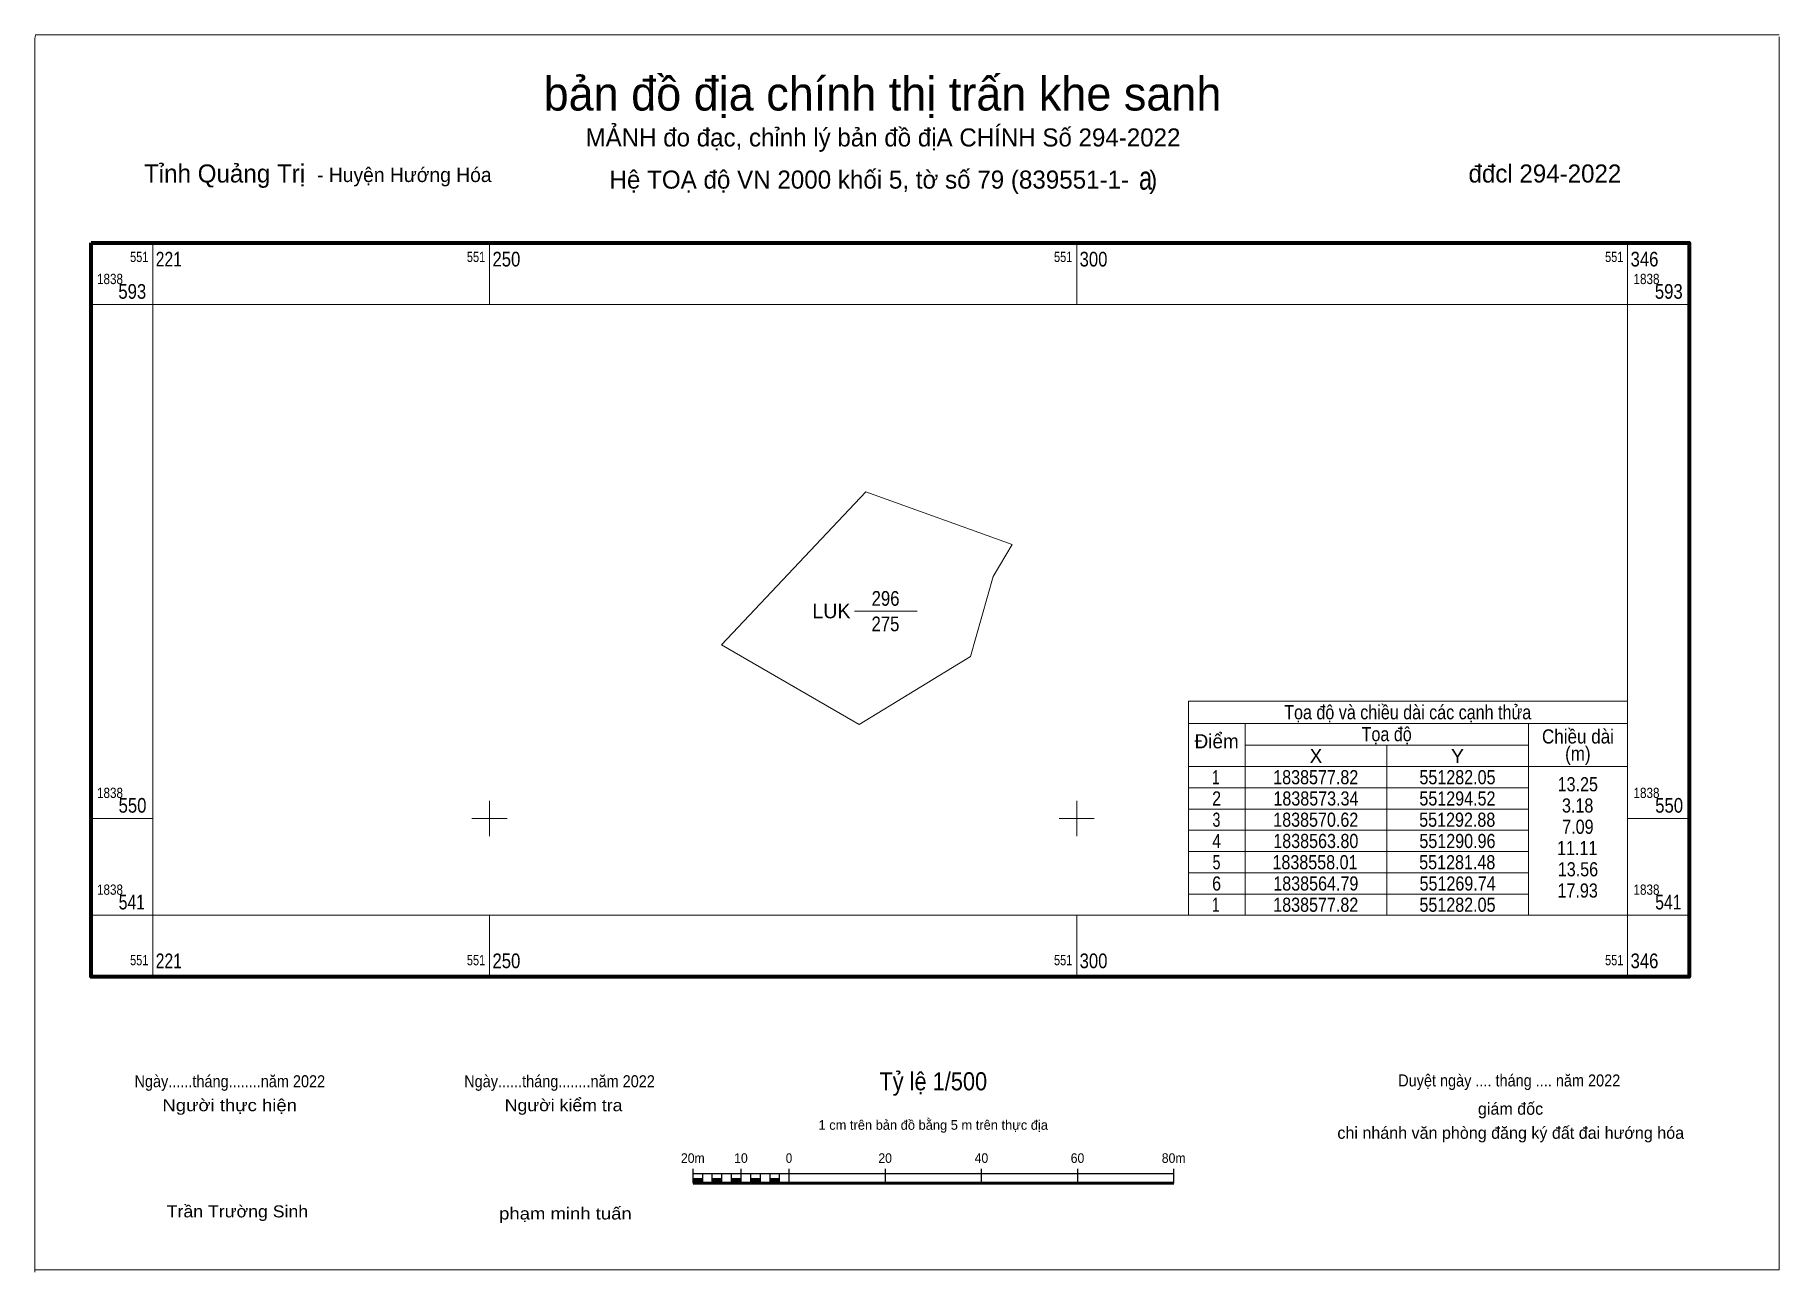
# Model space of a CAD drawing. Header units: metres. Extents: x 551211 to 551360, y 1838511 to 1838617.
import ezdxf
from ezdxf.enums import TextEntityAlignment as Align

# ---------------------------------------------------------------- set-up
doc = ezdxf.new("R2010")
doc.units = ezdxf.units.M
doc.header["$LTSCALE"] = 0.48
for name, color, linetype, lineweight in [('10', 7, 'Continuous', 13), ('11', 7, 'Continuous', 13), ('13', 7, 'Continuous', 13), ('2', 7, 'Continuous', 25), ('62', 7, 'Continuous', 13), ('63', 7, 'Continuous', 13)]:
    doc.layers.add(name, color=color, linetype=linetype, lineweight=lineweight)
doc.layers.add('4', color=7, linetype='Continuous')

msp = doc.modelspace()

# ---------------------------------------------------------------- hatches: boundary and pattern name
at = {"layer": '2'}
for points in [[(551267.33, 1838518.95), (551268.15, 1838518.95), (551268.15, 1838519.36), (551267.33, 1838519.36)], [(551268.97, 1838518.95), (551269.79, 1838518.95), (551269.79, 1838519.36), (551268.97, 1838519.36)], [(551270.61, 1838518.95), (551271.43, 1838518.95), (551271.43, 1838519.36), (551270.61, 1838519.36)], [(551272.25, 1838518.95), (551273.07, 1838518.95), (551273.07, 1838519.36), (551272.25, 1838519.36)], [(551273.89, 1838518.95), (551274.7, 1838518.95), (551274.7, 1838519.36), (551273.89, 1838519.36)]]:
    msp.add_hatch(color=256, dxfattribs=at).paths.add_polyline_path(points)

# ---------------------------------------------------------------- linework, layer by layer
at = {"layer": '10'}
msp.add_lwpolyline([(551294.52, 1838573.34), (551282.05, 1838577.82), (551269.74, 1838564.79), (551281.48, 1838558.01), (551290.96, 1838563.8), (551292.88, 1838570.62)], close=True, dxfattribs=at)
at = {"layer": '11'}
msp.add_line((551211.32, 1838616.73), (551359.82, 1838616.73), dxfattribs=at)
for points in [[(551211.28, 1838511.38), (551211.28, 1838616.39), (551211.32, 1838616.73)], [(551359.82, 1838616.57), (551359.82, 1838511.57), (551211.32, 1838511.57)]]:
    msp.add_lwpolyline(points, dxfattribs=at)
at = {"layer": '13'}
msp.add_line((551281.07, 1838567.66), (551286.41, 1838567.66), dxfattribs=at)
at = {"layer": '2'}
for p, q in [((551267.33, 1838518.95), (551267.33, 1838520.18)), ((551267.33, 1838519.77), (551308.28, 1838519.77)), ((551268.15, 1838518.95), (551268.15, 1838519.77)), ((551268.97, 1838518.95), (551268.97, 1838519.77)), ((551269.79, 1838518.95), (551269.79, 1838519.77)), ((551270.61, 1838518.95), (551270.61, 1838519.77)), ((551271.43, 1838518.95), (551271.43, 1838520.18)), ((551272.25, 1838518.95), (551272.25, 1838519.77)), ((551273.07, 1838518.95), (551273.07, 1838519.77)), ((551273.89, 1838518.95), (551273.89, 1838519.77)), ((551274.7, 1838518.95), (551274.7, 1838519.77)), ((551275.52, 1838518.95), (551275.52, 1838520.18)), ((551283.71, 1838518.95), (551283.71, 1838520.18)), ((551291.9, 1838518.95), (551291.9, 1838520.18)), ((551300.09, 1838518.95), (551300.09, 1838520.18)), ((551308.28, 1838518.95), (551308.28, 1838520.18))]:
    msp.add_line(p, q, dxfattribs=at)
at = {"layer": '2', "lineweight": 53}
msp.add_line((551267.33, 1838518.95), (551308.28, 1838518.95), dxfattribs=at)
at = {"layer": '2', "lineweight": 13}
for points in [[(551267.33, 1838518.95), (551268.15, 1838518.95), (551268.15, 1838519.36), (551267.33, 1838519.36)], [(551268.97, 1838518.95), (551269.79, 1838518.95), (551269.79, 1838519.36), (551268.97, 1838519.36)], [(551270.61, 1838518.95), (551271.43, 1838518.95), (551271.43, 1838519.36), (551270.61, 1838519.36)], [(551272.25, 1838518.95), (551273.07, 1838518.95), (551273.07, 1838519.36), (551272.25, 1838519.36)], [(551273.89, 1838518.95), (551274.7, 1838518.95), (551274.7, 1838519.36), (551273.89, 1838519.36)]]:
    msp.add_lwpolyline(points, close=True, dxfattribs=at)
at = {"layer": '62'}
for p, q in [((551309.52, 1838560), (551346.92, 1838560)), ((551309.52, 1838560), (551309.52, 1838541.76)), ((551346.92, 1838560), (551346.92, 1838541.76)), ((551309.52, 1838558.1), (551346.92, 1838558.1)), ((551314.35, 1838558.1), (551314.35, 1838541.76)), ((551338.48, 1838558.1), (551338.48, 1838541.76)), ((551314.35, 1838556.24), (551338.48, 1838556.24)), ((551326.41, 1838556.24), (551326.41, 1838541.76)), ((551309.52, 1838554.43), (551346.92, 1838554.43)), ((551309.52, 1838552.62), (551338.48, 1838552.62)), ((551309.52, 1838550.81), (551338.48, 1838550.81)), ((551309.52, 1838549), (551338.48, 1838549)), ((551309.52, 1838547.19), (551338.48, 1838547.19)), ((551309.52, 1838545.38), (551338.48, 1838545.38)), ((551309.52, 1838543.57), (551338.48, 1838543.57)), ((551309.52, 1838541.76), (551346.92, 1838541.76))]:
    msp.add_line(p, q, dxfattribs=at)
at = {"layer": '63'}
for p, q in [((551221.32, 1838593.76), (551221.32, 1838599.01)), ((551250, 1838593.76), (551250, 1838599.01)), ((551300, 1838593.76), (551300, 1838599.01)), ((551346.92, 1838593.76), (551346.92, 1838599.01)), ((551221.32, 1838593.76), (551216.07, 1838593.76)), ((551346.92, 1838593.76), (551352.17, 1838593.76)), ((551250, 1838548.5), (551250, 1838551.5)), ((551300, 1838548.5), (551300, 1838551.5)), ((551221.32, 1838550), (551216.07, 1838550)), ((551248.5, 1838550), (551251.5, 1838550)), ((551298.5, 1838550), (551301.5, 1838550)), ((551346.92, 1838550), (551352.17, 1838550)), ((551221.32, 1838541.76), (551216.07, 1838541.76)), ((551221.32, 1838541.76), (551221.32, 1838536.51)), ((551250, 1838541.76), (551250, 1838536.51)), ((551300, 1838541.76), (551300, 1838536.51)), ((551346.92, 1838541.76), (551346.92, 1838536.51)), ((551346.92, 1838541.76), (551352.17, 1838541.76))]:
    msp.add_line(p, q, dxfattribs=at)
at = {"layer": '63', "lineweight": 70}
msp.add_lwpolyline([(551216.07, 1838599.01), (551352.17, 1838599.01), (551352.17, 1838536.51), (551216.07, 1838536.51)], close=True, dxfattribs=at)
at = {"layer": '63'}
msp.add_lwpolyline([(551221.32, 1838593.76), (551346.92, 1838593.76), (551346.92, 1838541.76), (551221.32, 1838541.76)], close=True, dxfattribs=at)

# ---------------------------------------------------------------- texts
at = {"layer": '13', "width": 0.85}
msp.add_text('296', height=1.25, dxfattribs=at).set_placement((551283.725, 1838568.12), align=Align.CENTER)
at = {"layer": '2'}
for s, height, p in [('bản đồ địa chính thị trấn khe sanh', 2.865, (551283.465, 1838610.29)), ('MẢNH đo đạc, chỉnh lý bản đồ địA CHÍNH Số 294-2022', 1.535, (551283.505, 1838607.23)), ('Hệ TOẠ độ VN 2000 khối 5, tờ số 79 (839551-1-   )', 1.539, (551283.54, 1838603.64)), ('giám đốc', 1.024, (551336.95, 1838524.78)), ('1 cm trên bản đồ bằng 5 m trên thực địa', 0.8188, (551287.785, 1838523.5)), ('chi nhánh văn phòng đăng ký đất đai hướng hóa', 1.024, (551336.965, 1838522.73))]:
    msp.add_text(s, height=height, dxfattribs=at).set_placement(p, align=Align.CENTER)
for s, height, p in [('Tỉnh Quảng Trị ', 1.539, (551220.57, 1838604.16)), ('- Huyện Hướng Hóa', 1.228, (551235.31, 1838604.2))]:
    msp.add_text(s, height=height, dxfattribs=at).set_placement(p)
for s, height, p in [(' đđcl 294-2022', 1.535, (551346.38, 1838604.16)), ('LUK', 1.25, (551280.74, 1838567.05))]:
    msp.add_text(s, height=height, dxfattribs=at).set_placement(p, align=Align.RIGHT)
for s, height, width, p in [('Ngày......tháng........năm 2022', 1.024, 0.9, (551227.88, 1838527.12)), ('Ngày......tháng........năm 2022', 1.024, 0.9, (551255.96, 1838527.12)), ('Tỷ lệ 1/500', 1.54, 0.9, (551287.79, 1838526.86)), ('Duyệt ngày .... tháng .... năm 2022', 1.024, 0.9, (551336.835, 1838527.19)), ('Người thực hiện', 1.024, 1.15, (551227.87, 1838525.08)), ('Người kiểm tra', 1.024, 1.1, (551256.305, 1838525.08)), ('20m', 0.8188, 0.95, (551267.31, 1838520.68)), ('10', 0.8188, 0.95, (551271.41, 1838520.68)), ('0', 0.819, 0.9, (551275.5, 1838520.68)), ('20', 0.8188, 0.95, (551283.69, 1838520.68)), ('40', 0.8188, 0.95, (551291.89, 1838520.68)), ('60', 0.8188, 0.95, (551300.07, 1838520.68)), ('80m', 0.8188, 0.95, (551308.26, 1838520.68)), ('Trần Trường Sinh', 1.024, 1.1, (551228.53, 1838516.04)), ('phạm minh tuấn', 1.024, 1.15, (551256.46, 1838515.86))]:
    msp.add_text(s, height=height, dxfattribs=dict(at, width=width)).set_placement(p, align=Align.CENTER)
at = {"layer": '4', "width": 0.85}
msp.add_text('275', height=1.25, dxfattribs=at).set_placement((551283.715, 1838565.95), align=Align.CENTER)
at = {"layer": '62'}
for s, width, p in [('Tọa độ và chiều dài các cạnh thửa', 0.85, (551328.19, 1838558.45)), ('Tọa độ', 0.85, (551326.4, 1838556.59)), ('Chiều dài', 0.9, (551342.69, 1838556.39)), ('Y', 1.05, (551332.43, 1838554.73)), ('(m)', 0.9, (551342.68, 1838554.93)), ('1', 0.7, (551311.85, 1838552.92)), ('1838577.82', 0.85, (551320.36, 1838552.92)), ('551282.05', 0.85, (551332.43, 1838552.92)), ('13.25', 0.85, (551342.675, 1838552.32)), ('2', 0.85, (551311.915, 1838551.11)), ('1838573.34', 0.85, (551320.375, 1838551.11)), ('551294.52', 0.85, (551332.425, 1838551.11)), ('3.18', 0.85, (551342.665, 1838550.51)), ('3', 0.75, (551311.905, 1838549.3)), ('1838570.62', 0.85, (551320.36, 1838549.3)), ('551292.88', 0.85, (551332.41, 1838549.3)), ('7.09', 0.85, (551342.685, 1838548.7)), ('4', 0.85, (551311.925, 1838547.49)), ('1838563.80', 0.85, (551320.365, 1838547.49)), ('551290.96', 0.85, (551332.425, 1838547.49)), ('11.11', 0.85, (551342.625, 1838546.89)), ('5', 0.75, (551311.91, 1838545.68)), ('1838558.01', 0.85, (551320.295, 1838545.68)), ('551281.48', 0.85, (551332.41, 1838545.68)), ('6', 0.85, (551311.915, 1838543.87)), ('1838564.79', 0.85, (551320.365, 1838543.87)), ('551269.74', 0.85, (551332.44, 1838543.87)), ('13.56', 0.85, (551342.69, 1838545.08)), ('17.93', 0.85, (551342.665, 1838543.27)), ('1', 0.7, (551311.85, 1838542.06)), ('1838577.82', 0.85, (551320.36, 1838542.06)), ('551282.05', 0.85, (551332.43, 1838542.06))]:
    msp.add_text(s, height=1.206, dxfattribs=dict(at, width=width)).set_placement(p, align=Align.CENTER)
for s, p in [('Điểm', (551311.92, 1838555.98)), ('X', (551320.38, 1838554.73))]:
    msp.add_text(s, height=1.206, dxfattribs=at).set_placement(p, align=Align.CENTER)
at = {"layer": '63', "width": 0.75}
msp.add_text('a', height=2, dxfattribs=at).set_placement((551305.87, 1838603.55), align=Align.CENTER)
at = {"layer": '63'}
for s, height, width, p in [('551', 0.875, 0.8, (551220.95, 1838597.39)), ('551', 0.875, 0.8, (551249.63, 1838597.39)), ('551', 0.875, 0.8, (551299.63, 1838597.39)), ('551', 0.875, 0.8, (551346.56, 1838597.39)), ('593', 1.25, 0.85, (551220.76, 1838594.26)), ('593', 1.25, 0.85, (551351.61, 1838594.26)), ('550', 1.25, 0.85, (551220.78, 1838550.5)), ('550', 1.25, 0.85, (551351.64, 1838550.5)), ('541', 1.25, 0.8, (551220.65, 1838542.26)), ('541', 1.25, 0.8, (551351.5, 1838542.26)), ('551', 0.875, 0.8, (551220.95, 1838537.51)), ('551', 0.875, 0.8, (551249.63, 1838537.51)), ('551', 0.875, 0.8, (551299.63, 1838537.51)), ('551', 0.875, 0.8, (551346.56, 1838537.51))]:
    msp.add_text(s, height=height, dxfattribs=dict(at, width=width)).set_placement(p, align=Align.RIGHT)
for s, height, width, p in [('221', 1.25, 0.8, (551221.57, 1838597.01)), ('250', 1.25, 0.85, (551250.25, 1838597.01)), ('300', 1.25, 0.85, (551300.25, 1838597.01)), ('346', 1.25, 0.85, (551347.17, 1838597.01)), ('1838', 0.875, 0.85, (551216.57, 1838595.51)), ('1838', 0.875, 0.85, (551347.42, 1838595.51)), ('1838', 0.875, 0.85, (551216.57, 1838551.75)), ('1838', 0.875, 0.85, (551347.42, 1838551.75)), ('1838', 0.875, 0.85, (551216.57, 1838543.51)), ('1838', 0.875, 0.85, (551347.42, 1838543.51)), ('221', 1.25, 0.8, (551221.57, 1838537.26)), ('250', 1.25, 0.85, (551250.25, 1838537.26)), ('300', 1.25, 0.85, (551300.25, 1838537.26)), ('346', 1.25, 0.85, (551347.17, 1838537.26))]:
    msp.add_text(s, height=height, dxfattribs=dict(at, width=width)).set_placement(p)

doc.saveas('drawing.dxf')
